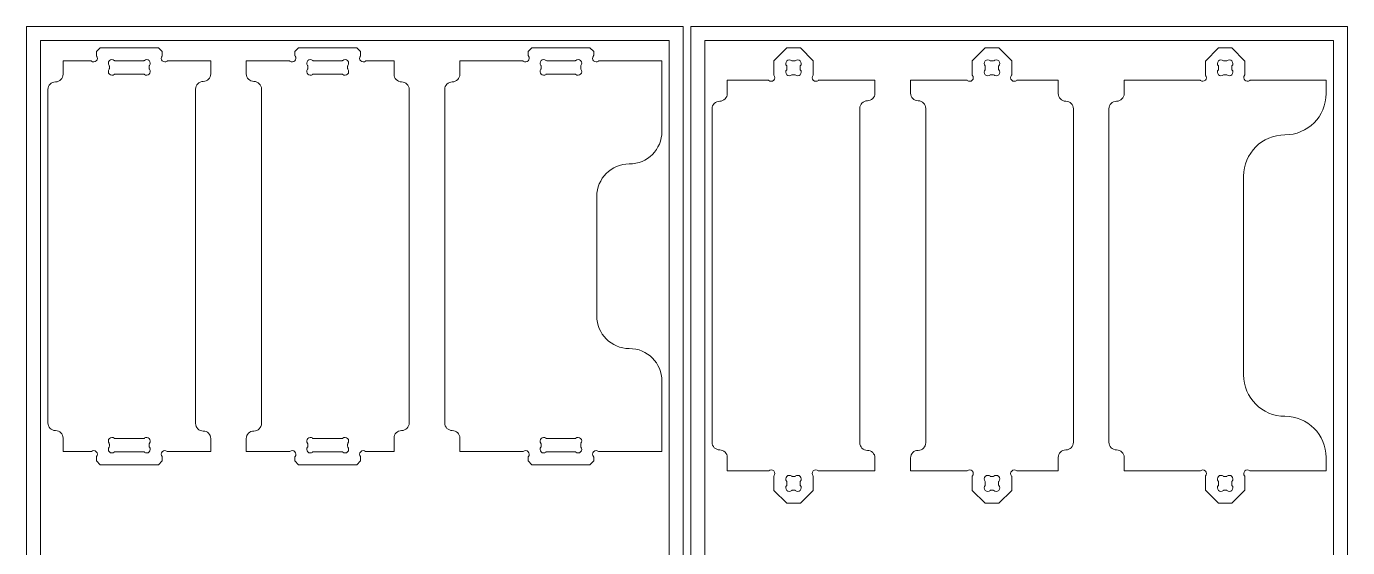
# Model space of a CAD drawing. Header units: millimetres. Extents: x 0 to 2440, y 0 to 1220.
# Drawn here: x 0 to 1217, y 740 to 1220 of the extents above; entities that cross this region are included whole.
import ezdxf

# ---------------------------------------------------------------- set-up
doc = ezdxf.new("R2010")
doc.units = ezdxf.units.MM

msp = doc.modelspace()

# ---------------------------------------------------------------- linework, layer by layer
at = {"color": 7, "linetype": 'Continuous', "lineweight": 15}
for p, q in [((604.9, 1220), (0, 1220)), ((0, 1220), (0, 0)), ((604.9, 0), (604.9, 1220)), ((1216.6, 1220), (611.7, 1220)), ((611.7, 1220), (611.7, 0)), ((1216.6, 0), (1216.6, 1220)), ((591.9, 1207), (13, 1207)), ((13, 1207), (13, 13)), ((591.9, 13), (591.9, 1207)), ((1203.6, 1207), (624.7, 1207)), ((624.7, 1207), (624.7, 13)), ((1203.6, 13), (1203.6, 1207)), ((64.4, 1196.8), (67.9, 1200.3)), ((64.4, 1193.4), (64.4, 1196.8)), ((67.9, 1200.3), (121.7, 1200.3)), ((121.7, 1200.3), (125.1, 1196.8)), ((125.1, 1196.8), (125.1, 1193.4)), ((250.6, 1200.3), (247.1, 1196.8)), ((247.1, 1196.8), (247.1, 1193.4)), ((304.4, 1200.3), (250.6, 1200.3)), ((307.8, 1196.8), (304.4, 1200.3)), ((307.8, 1193.4), (307.8, 1196.8)), ((462, 1196.8), (465.5, 1200.3)), ((462, 1193.4), (462, 1196.8)), ((465.5, 1200.3), (518.9, 1200.3)), ((518.9, 1200.3), (522.4, 1196.8)), ((522.4, 1196.8), (522.4, 1193.4)), ((688.3, 1188.4), (700.2, 1200.3)), ((700.2, 1200.3), (712.7, 1200.3)), ((712.7, 1200.3), (724.6, 1188.4)), ((882.9, 1200.3), (871, 1188.4)), ((895.4, 1200.3), (882.9, 1200.3)), ((907.3, 1188.4), (895.4, 1200.3)), ((1085.7, 1188.1), (1097.8, 1200.3)), ((1097.8, 1200.3), (1109.9, 1200.3)), ((1109.9, 1200.3), (1122, 1188.1)), ((33.8, 1188.3), (59.3, 1188.3)), ((33.8, 1175.9), (33.8, 1188.3)), ((76.4, 1181.2), (76.4, 1183.3)), ((81.5, 1188.4), (108, 1188.4)), ((113.1, 1183.3), (113.1, 1181.2)), ((130.2, 1188.3), (169.8, 1188.3)), ((169.8, 1188.3), (169.8, 1176.3)), ((242, 1188.3), (202.5, 1188.3)), ((202.5, 1188.3), (202.5, 1176.3)), ((259.1, 1183.3), (259.1, 1181.2)), ((290.7, 1188.4), (264.2, 1188.4)), ((295.8, 1181.2), (295.8, 1183.3)), ((338.5, 1188.3), (312.9, 1188.3)), ((338.5, 1175.9), (338.5, 1188.3)), ((399.2, 1188.3), (456.9, 1188.3)), ((399.2, 1175.9), (399.2, 1188.3)), ((474, 1181.2), (474, 1183.3)), ((479.1, 1188.4), (505.2, 1188.4)), ((510.4, 1183.3), (510.4, 1181.2)), ((527.5, 1188.3), (585.2, 1188.3)), ((585.2, 1188.3), (585.2, 1123.3)), ((688.3, 1175.3), (688.3, 1188.4)), ((700.3, 1180.3), (700.3, 1183.4)), ((705.2, 1188.3), (707.7, 1188.3)), ((712.6, 1183.4), (712.6, 1180.3)), ((724.6, 1188.4), (724.6, 1175.3)), ((871, 1188.4), (871, 1175.3)), ((883, 1183.4), (883, 1180.3)), ((890.4, 1188.3), (887.9, 1188.3)), ((895.3, 1180.3), (895.3, 1183.4)), ((907.3, 1175.3), (907.3, 1188.4)), ((1085.7, 1175.6), (1085.7, 1188.1)), ((1097.7, 1180.3), (1097.7, 1183.4)), ((1102.6, 1188.3), (1105.2, 1188.3)), ((1110, 1183.4), (1110, 1180.3)), ((1122, 1188.1), (1122, 1175.6)), ((108, 1176.1), (81.5, 1176.1)), ((264.2, 1176.1), (290.7, 1176.1)), ((505.2, 1176.1), (479.1, 1176.1)), ((645.4, 1158.1), (645.4, 1170.5)), ((645.4, 1170.5), (683.4, 1170.5)), ((707.7, 1175.5), (705.2, 1175.5)), ((729.5, 1170.5), (781.4, 1170.5)), ((781.4, 1170.5), (781.4, 1158.5)), ((866.1, 1170.5), (814.2, 1170.5)), ((814.2, 1170.5), (814.2, 1158.5)), ((887.9, 1175.5), (890.4, 1175.5)), ((950.2, 1170.5), (912.2, 1170.5)), ((950.2, 1158.1), (950.2, 1170.5)), ((1010.9, 1170.5), (1080.6, 1170.5)), ((1010.9, 1158.1), (1010.9, 1170.5)), ((1105.2, 1175.5), (1102.6, 1175.5)), ((1127.2, 1170.5), (1196.9, 1170.5)), ((1196.9, 1170.5), (1196.9, 1158.1)), ((19.8, 1161.9), (19.8, 854.7)), ((155.8, 854.3), (155.8, 1162.3)), ((216.5, 1162.3), (216.5, 854.3)), ((352.5, 854.7), (352.5, 1161.9)), ((385.2, 1161.9), (385.2, 854.7)), ((631.4, 1144.1), (631.4, 836.9)), ((767.4, 836.5), (767.4, 1144.5)), ((828.2, 1144.5), (828.2, 836.5)), ((964.2, 836.9), (964.2, 1144.1)), ((996.9, 1144.1), (996.9, 836.9)), ((1120.9, 898.9), (1120.9, 1082.1)), ((525.2, 953.3), (525.2, 1063.3)), ((585.2, 828.3), (585.2, 893.3)), ((33.8, 840.7), (33.8, 828.3)), ((108, 840.4), (81.5, 840.4)), ((169.8, 828.3), (169.8, 840.3)), ((202.5, 828.3), (202.5, 840.3)), ((264.2, 840.4), (290.7, 840.4)), ((338.5, 840.7), (338.5, 828.3)), ((399.2, 840.7), (399.2, 828.3)), ((505.2, 840.4), (479.1, 840.4)), ((33.8, 828.3), (59.3, 828.3)), ((76.4, 835.3), (76.4, 833.2)), ((81.5, 828.1), (108, 828.1)), ((113.1, 833.2), (113.1, 835.3)), ((130.2, 828.3), (169.8, 828.3)), ((242, 828.3), (202.5, 828.3)), ((259.1, 833.2), (259.1, 835.3)), ((290.7, 828.1), (264.2, 828.1)), ((295.8, 835.3), (295.8, 833.2)), ((338.5, 828.3), (312.9, 828.3)), ((399.2, 828.3), (456.9, 828.3)), ((474, 835.3), (474, 833.2)), ((479.1, 828.1), (505.2, 828.1)), ((510.4, 833.2), (510.4, 835.3)), ((527.5, 828.3), (585.2, 828.3)), ((64.4, 823.1), (64.4, 819.7)), ((64.4, 819.7), (67.9, 816.3)), ((67.9, 816.3), (121.7, 816.3)), ((121.7, 816.3), (125.1, 819.7)), ((125.1, 819.7), (125.1, 823.1)), ((247.1, 819.7), (247.1, 823.1)), ((250.6, 816.3), (247.1, 819.7)), ((304.4, 816.3), (250.6, 816.3)), ((307.8, 819.7), (304.4, 816.3)), ((307.8, 823.1), (307.8, 819.7)), ((462, 823.1), (462, 819.7)), ((462, 819.7), (465.5, 816.3)), ((465.5, 816.3), (518.9, 816.3)), ((518.9, 816.3), (522.4, 819.7)), ((522.4, 819.7), (522.4, 823.1)), ((645.4, 822.9), (645.4, 810.5)), ((781.4, 810.5), (781.4, 822.5)), ((814.2, 810.5), (814.2, 822.5)), ((950.2, 822.9), (950.2, 810.5)), ((1010.9, 822.9), (1010.9, 810.5)), ((1196.9, 810.5), (1196.9, 822.9)), ((645.4, 810.5), (683.4, 810.5)), ((688.3, 805.6), (688.3, 792.5)), ((707.7, 805.5), (705.2, 805.5)), ((724.6, 792.5), (724.6, 805.6)), ((729.5, 810.5), (781.4, 810.5)), ((866.1, 810.5), (814.2, 810.5)), ((871, 792.5), (871, 805.6)), ((887.9, 805.5), (890.4, 805.5)), ((907.3, 805.6), (907.3, 792.5)), ((950.2, 810.5), (912.2, 810.5)), ((1010.9, 810.5), (1080.6, 810.5)), ((1085.7, 805.3), (1085.7, 792.8)), ((1105.2, 805.5), (1102.6, 805.5)), ((1122, 792.8), (1122, 805.3)), ((1127.2, 810.5), (1196.9, 810.5)), ((688.3, 792.5), (700.2, 780.7)), ((700.3, 800.6), (700.3, 797.5)), ((705.2, 792.7), (707.7, 792.7)), ((712.6, 797.5), (712.6, 800.6)), ((712.7, 780.7), (724.6, 792.5)), ((882.9, 780.7), (871, 792.5)), ((883, 797.5), (883, 800.6)), ((890.4, 792.7), (887.9, 792.7)), ((895.3, 800.6), (895.3, 797.5)), ((907.3, 792.5), (895.4, 780.7)), ((1085.7, 792.8), (1097.8, 780.7)), ((1097.7, 800.6), (1097.7, 797.5)), ((1102.6, 792.7), (1105.2, 792.7)), ((1109.9, 780.7), (1122, 792.8)), ((1110, 797.5), (1110, 800.6)), ((700.2, 780.7), (712.7, 780.7)), ((895.4, 780.7), (882.9, 780.7)), ((1097.8, 780.7), (1109.9, 780.7))]:
    msp.add_line(p, q, dxfattribs=at)
for centre, radius, start, end in [((62, 1190.6), 3.35, 230.7612, 39.2388), ((62, 1190.6), 3.35, 230.7612, 39.2388), ((65.4, 1193.4), 1, 180, 219.2388), ((65.4, 1193.4), 1, 180, 219.2388), ((127.5, 1190.6), 3.35, 140.7612, 309.2388), ((127.5, 1190.6), 3.35, 140.7612, 309.2388), ((124.1, 1193.4), 1, 320.7612, 0), ((124.1, 1193.4), 1, 320.7612, 0), ((244.8, 1190.6), 3.34, 230.7612, 39.2388), ((244.8, 1190.6), 3.34, 230.7612, 39.2388), ((248.1, 1193.4), 1, 180, 219.2388), ((248.1, 1193.4), 1, 180, 219.2388), ((310.2, 1190.6), 3.34, 140.7612, 309.2388), ((310.2, 1190.6), 3.34, 140.7612, 309.2388), ((306.8, 1193.4), 1, 320.7612, 0), ((306.8, 1193.4), 1, 320.7612, 0), ((459.7, 1190.6), 3.35, 230.7612, 39.2388), ((459.7, 1190.6), 3.35, 230.7612, 39.2388), ((463, 1193.4), 1, 180, 219.2388), ((463, 1193.4), 1, 180, 219.2388), ((524.7, 1190.6), 3.35, 140.7612, 309.2388), ((524.7, 1190.6), 3.35, 140.7612, 309.2388), ((521.4, 1193.4), 1, 320.7612, 0), ((521.4, 1193.4), 1, 320.7612, 0), ((59.3, 1187.3), 1, 50.7612, 90), ((59.3, 1187.3), 1, 50.7612, 90), ((78.8, 1186.1), 3.34, 50.7612, 219.2388), ((78.8, 1186.1), 3.34, 50.7612, 219.2388), ((78.8, 1178.4), 3.34, 140.7612, 309.2388), ((78.8, 1178.4), 3.34, 140.7612, 309.2388), ((75.4, 1183.3), 1, 0, 39.2388), ((75.4, 1183.3), 1, 0, 39.2388), ((75.4, 1181.2), 1, 320.7612, 0), ((75.4, 1181.2), 1, 320.7612, 0), ((81.5, 1189.4), 1, 230.7612, 270), ((81.5, 1189.4), 1, 230.7612, 270), ((108, 1189.4), 1, 270, 309.2388), ((108, 1189.4), 1, 270, 309.2388), ((110.7, 1186.1), 3.34, 320.7612, 129.2388), ((110.7, 1186.1), 3.34, 320.7612, 129.2388), ((110.7, 1178.4), 3.34, 230.7612, 39.2388), ((110.7, 1178.4), 3.34, 230.7612, 39.2388), ((114.1, 1183.3), 1, 140.7612, 180), ((114.1, 1183.3), 1, 140.7612, 180), ((114.1, 1181.2), 1, 180, 219.2388), ((114.1, 1181.2), 1, 180, 219.2388), ((130.2, 1187.3), 1, 90, 129.2388), ((130.2, 1187.3), 1, 90, 129.2388), ((242, 1187.3), 1, 50.7612, 90), ((242, 1187.3), 1, 50.7612, 90), ((261.5, 1186.1), 3.35, 50.7612, 219.2388), ((261.5, 1186.1), 3.35, 50.7612, 219.2388), ((261.5, 1178.4), 3.35, 140.7612, 309.2388), ((261.5, 1178.4), 3.35, 140.7612, 309.2388), ((258.1, 1183.3), 1, 0, 39.2388), ((258.1, 1183.3), 1, 0, 39.2388), ((258.1, 1181.2), 1, 320.7612, 0), ((258.1, 1181.2), 1, 320.7612, 0), ((264.2, 1189.4), 1, 230.7612, 270), ((264.2, 1189.4), 1, 230.7612, 270), ((290.7, 1189.4), 1, 270, 309.2388), ((290.7, 1189.4), 1, 270, 309.2388), ((293.4, 1186.1), 3.34, 320.7612, 129.2388), ((293.4, 1186.1), 3.34, 320.7612, 129.2388), ((293.4, 1178.4), 3.34, 230.7612, 39.2388), ((293.4, 1178.4), 3.34, 230.7612, 39.2388), ((296.8, 1183.3), 1, 140.7612, 180), ((296.8, 1183.3), 1, 140.7612, 180), ((296.8, 1181.2), 1, 180, 219.2388), ((296.8, 1181.2), 1, 180, 219.2388), ((312.9, 1187.3), 1, 90, 129.2388), ((312.9, 1187.3), 1, 90, 129.2388), ((456.9, 1187.3), 1, 50.7612, 90), ((456.9, 1187.3), 1, 50.7612, 90), ((476.4, 1186.1), 3.34, 50.7612, 219.2388), ((476.4, 1186.1), 3.34, 50.7612, 219.2388), ((476.4, 1178.4), 3.35, 140.7612, 309.2388), ((476.4, 1178.4), 3.35, 140.7612, 309.2388), ((473, 1183.3), 1, 0, 39.2388), ((473, 1183.3), 1, 0, 39.2388), ((473, 1181.2), 1, 320.7612, 0), ((473, 1181.2), 1, 320.7612, 0), ((479.1, 1189.4), 1, 230.7612, 270), ((479.1, 1189.4), 1, 230.7612, 270), ((505.2, 1189.4), 1, 270, 309.2388), ((505.2, 1189.4), 1, 270, 309.2388), ((508, 1186.1), 3.34, 320.7612, 129.2388), ((508, 1186.1), 3.34, 320.7612, 129.2388), ((508, 1178.4), 3.34, 230.7612, 39.2388), ((508, 1178.4), 3.34, 230.7612, 39.2388), ((511.4, 1183.3), 1, 140.7612, 180), ((511.4, 1183.3), 1, 140.7612, 180), ((511.4, 1181.2), 1, 180, 219.2388), ((511.4, 1181.2), 1, 180, 219.2388), ((527.5, 1187.3), 1, 90, 129.2388), ((527.5, 1187.3), 1, 90, 129.2388), ((702.6, 1185.9), 3.35, 47.5945, 222.4055), ((702.6, 1185.9), 3.35, 47.5945, 222.4055), ((699.9, 1183.4), 0.4, 0, 42.4055), ((699.9, 1183.4), 0.4, 0, 42.4055), ((699.9, 1180.3), 0.4, 317.5945, 0), ((699.9, 1180.3), 0.4, 317.5945, 0), ((705.2, 1188.7), 0.4, 227.5945, 270), ((705.2, 1188.7), 0.4, 227.5945, 270), ((707.7, 1188.7), 0.4, 270, 312.4055), ((707.7, 1188.7), 0.4, 270, 312.4055), ((710.2, 1185.9), 3.34, 317.5945, 132.4055), ((710.2, 1185.9), 3.34, 317.5945, 132.4055), ((713, 1183.4), 0.4, 137.5945, 180), ((713, 1183.4), 0.4, 137.5945, 180), ((713, 1180.3), 0.4, 180, 222.4055), ((713, 1180.3), 0.4, 180, 222.4055), ((885.4, 1185.9), 3.35, 47.5945, 222.4055), ((885.4, 1185.9), 3.35, 47.5945, 222.4055), ((882.6, 1183.4), 0.4, 0, 42.4055), ((882.6, 1183.4), 0.4, 0, 42.4055), ((882.6, 1180.3), 0.4, 317.5945, 0), ((882.6, 1180.3), 0.4, 317.5945, 0), ((887.9, 1188.7), 0.4, 227.5945, 270), ((887.9, 1188.7), 0.4, 227.5945, 270), ((890.4, 1188.7), 0.4, 270, 312.4055), ((890.4, 1188.7), 0.4, 270, 312.4055), ((893, 1185.9), 3.35, 317.5945, 132.4055), ((893, 1185.9), 3.35, 317.5945, 132.4055), ((895.7, 1183.4), 0.4, 137.5945, 180), ((895.7, 1183.4), 0.4, 137.5945, 180), ((895.7, 1180.3), 0.4, 180, 222.4055), ((895.7, 1180.3), 0.4, 180, 222.4055), ((1100.1, 1185.9), 3.35, 47.5945, 222.4055), ((1100.1, 1185.9), 3.35, 47.5945, 222.4055), ((1097.3, 1183.4), 0.4, 0, 42.4055), ((1097.3, 1183.4), 0.4, 0, 42.4055), ((1097.3, 1180.3), 0.4, 317.5945, 0), ((1097.3, 1180.3), 0.4, 317.5945, 0), ((1102.6, 1188.7), 0.4, 227.5945, 270), ((1102.6, 1188.7), 0.4, 227.5945, 270), ((1105.2, 1188.7), 0.4, 270, 312.4055), ((1105.2, 1188.7), 0.4, 270, 312.4055), ((1107.7, 1185.9), 3.35, 317.5945, 132.4055), ((1107.7, 1185.9), 3.35, 317.5945, 132.4055), ((1110.4, 1183.4), 0.4, 137.5945, 180), ((1110.4, 1183.4), 0.4, 137.5945, 180), ((1110.4, 1180.3), 0.4, 180, 222.4055), ((1110.4, 1180.3), 0.4, 180, 222.4055), ((26.8, 1161.9), 7, 90, 180), ((26.8, 1161.9), 7, 90, 180), ((26.8, 1175.9), 7, 270, 0), ((26.8, 1175.9), 7, 270, 0), ((81.5, 1175.1), 1, 90, 129.2388), ((81.5, 1175.1), 1, 90, 129.2388), ((108, 1175.1), 1, 50.7612, 90), ((108, 1175.1), 1, 50.7612, 90), ((162.8, 1162.3), 7, 90, 180), ((162.8, 1162.3), 7, 90, 180), ((162.8, 1176.3), 7, 270, 0), ((162.8, 1176.3), 7, 270, 0), ((209.5, 1176.3), 7, 180, 270), ((209.5, 1176.3), 7, 180, 270), ((209.5, 1162.3), 7, 0, 90), ((209.5, 1162.3), 7, 0, 90), ((264.2, 1175.1), 1, 90, 129.2388), ((264.2, 1175.1), 1, 90, 129.2388), ((290.7, 1175.1), 1, 50.7612, 90), ((290.7, 1175.1), 1, 50.7612, 90), ((345.5, 1175.9), 7, 180, 270), ((345.5, 1175.9), 7, 180, 270), ((345.5, 1161.9), 7, 0, 90), ((345.5, 1161.9), 7, 0, 90), ((392.2, 1161.9), 7, 90, 180), ((392.2, 1161.9), 7, 90, 180), ((392.2, 1175.9), 7, 270, 0), ((392.2, 1175.9), 7, 270, 0), ((479.1, 1175.1), 1, 90, 129.2388), ((479.1, 1175.1), 1, 90, 129.2388), ((505.2, 1175.1), 1, 50.7612, 90), ((505.2, 1175.1), 1, 50.7612, 90), ((683.4, 1170.1), 0.4, 47.5945, 90), ((683.4, 1170.1), 0.4, 47.5945, 90), ((685.9, 1172.8), 3.35, 227.5945, 42.4055), ((685.9, 1172.8), 3.35, 227.5945, 42.4055), ((688.7, 1175.3), 0.4, 180, 222.4055), ((688.7, 1175.3), 0.4, 180, 222.4055), ((702.6, 1177.8), 3.34, 137.5945, 312.4055), ((702.6, 1177.8), 3.34, 137.5945, 312.4055), ((705.2, 1175.1), 0.4, 90, 132.4055), ((705.2, 1175.1), 0.4, 90, 132.4055), ((707.7, 1175.1), 0.4, 47.5945, 90), ((707.7, 1175.1), 0.4, 47.5945, 90), ((710.2, 1177.8), 3.34, 227.5945, 42.4055), ((710.2, 1177.8), 3.34, 227.5945, 42.4055), ((727, 1172.8), 3.35, 137.5945, 312.4055), ((727, 1172.8), 3.35, 137.5945, 312.4055), ((724.2, 1175.3), 0.4, 317.5945, 0), ((724.2, 1175.3), 0.4, 317.5945, 0), ((729.5, 1170.1), 0.4, 90, 132.4055), ((729.5, 1170.1), 0.4, 90, 132.4055), ((866.1, 1170.1), 0.4, 47.5945, 90), ((866.1, 1170.1), 0.4, 47.5945, 90), ((868.6, 1172.8), 3.35, 227.5945, 42.4055), ((868.6, 1172.8), 3.35, 227.5945, 42.4055), ((871.4, 1175.3), 0.4, 180, 222.4055), ((871.4, 1175.3), 0.4, 180, 222.4055), ((885.4, 1177.8), 3.35, 137.5945, 312.4055), ((885.4, 1177.8), 3.35, 137.5945, 312.4055), ((887.9, 1175.1), 0.4, 90, 132.4055), ((887.9, 1175.1), 0.4, 90, 132.4055), ((890.4, 1175.1), 0.4, 47.5945, 90), ((890.4, 1175.1), 0.4, 47.5945, 90), ((893, 1177.8), 3.35, 227.5945, 42.4055), ((893, 1177.8), 3.35, 227.5945, 42.4055), ((909.7, 1172.8), 3.35, 137.5945, 312.4055), ((909.7, 1172.8), 3.35, 137.5945, 312.4055), ((906.9, 1175.3), 0.4, 317.5945, 0), ((906.9, 1175.3), 0.4, 317.5945, 0), ((912.2, 1170.1), 0.4, 90, 132.4055), ((912.2, 1170.1), 0.4, 90, 132.4055), ((1080.6, 1169.5), 1, 50.7612, 90), ((1080.6, 1169.5), 1, 50.7612, 90), ((1083.3, 1172.8), 3.35, 230.7612, 39.2388), ((1083.3, 1172.8), 3.35, 230.7612, 39.2388), ((1086.7, 1175.6), 1, 180, 219.2388), ((1086.7, 1175.6), 1, 180, 219.2388), ((1100.1, 1177.8), 3.35, 137.5945, 312.4055), ((1100.1, 1177.8), 3.35, 137.5945, 312.4055), ((1102.6, 1175.1), 0.4, 90, 132.4055), ((1102.6, 1175.1), 0.4, 90, 132.4055), ((1105.2, 1175.1), 0.4, 47.5945, 90), ((1105.2, 1175.1), 0.4, 47.5945, 90), ((1107.7, 1177.8), 3.35, 227.5945, 42.4055), ((1107.7, 1177.8), 3.35, 227.5945, 42.4055), ((1124.4, 1172.8), 3.34, 140.7612, 309.2388), ((1124.4, 1172.8), 3.34, 140.7612, 309.2388), ((1121, 1175.6), 1, 320.7612, 0), ((1121, 1175.6), 1, 320.7612, 0), ((1127.2, 1169.5), 1, 90, 129.2388), ((1127.2, 1169.5), 1, 90, 129.2388), ((638.4, 1158.1), 7, 270, 0), ((638.4, 1158.1), 7, 270, 0), ((774.4, 1158.5), 7, 270, 0), ((774.4, 1158.5), 7, 270, 0), ((821.2, 1158.5), 7, 180, 270), ((821.2, 1158.5), 7, 180, 270), ((957.2, 1158.1), 7, 180, 270), ((957.2, 1158.1), 7, 180, 270), ((1003.9, 1158.1), 7, 270, 0), ((1003.9, 1158.1), 7, 270, 0), ((1158.9, 1158.1), 38, 270, 0), ((1158.9, 1158.1), 38, 270, 0), ((638.4, 1144.1), 7, 90, 180), ((638.4, 1144.1), 7, 90, 180), ((774.4, 1144.5), 7, 90, 180), ((774.4, 1144.5), 7, 90, 180), ((821.2, 1144.5), 7, 0, 90), ((821.2, 1144.5), 7, 0, 90), ((957.2, 1144.1), 7, 0, 90), ((957.2, 1144.1), 7, 0, 90), ((1003.9, 1144.1), 7, 90, 180), ((1003.9, 1144.1), 7, 90, 180), ((555.2, 1123.3), 30, 270, 0), ((555.2, 1123.3), 30, 270, 0), ((1158.9, 1082.1), 38, 90, 180), ((1158.9, 1082.1), 38, 90, 180), ((555.2, 1063.3), 30, 90, 180), ((555.2, 1063.3), 30, 90, 180), ((555.2, 953.3), 30, 180, 270), ((555.2, 953.3), 30, 180, 270), ((555.2, 893.3), 30, 0, 90), ((555.2, 893.3), 30, 0, 90), ((1158.9, 898.9), 38, 180, 270), ((1158.9, 898.9), 38, 180, 270), ((26.8, 854.7), 7, 180, 270), ((26.8, 854.7), 7, 180, 270), ((162.8, 854.3), 7, 180, 270), ((162.8, 854.3), 7, 180, 270), ((209.5, 854.3), 7, 270, 0), ((209.5, 854.3), 7, 270, 0), ((345.5, 854.7), 7, 270, 0), ((345.5, 854.7), 7, 270, 0), ((392.2, 854.7), 7, 180, 270), ((392.2, 854.7), 7, 180, 270), ((1158.9, 822.9), 38, 0, 90), ((1158.9, 822.9), 38, 0, 90), ((26.8, 840.7), 7, 0, 90), ((26.8, 840.7), 7, 0, 90), ((78.8, 838.1), 3.34, 50.7612, 219.2388), ((78.8, 838.1), 3.34, 50.7612, 219.2388), ((81.5, 841.4), 1, 230.7612, 270), ((81.5, 841.4), 1, 230.7612, 270), ((108, 841.4), 1, 270, 309.2388), ((108, 841.4), 1, 270, 309.2388), ((110.7, 838.1), 3.35, 320.7612, 129.2388), ((110.7, 838.1), 3.35, 320.7612, 129.2388), ((162.8, 840.3), 7, 0, 90), ((162.8, 840.3), 7, 0, 90), ((209.5, 840.3), 7, 90, 180), ((209.5, 840.3), 7, 90, 180), ((261.5, 838.1), 3.35, 50.7612, 219.2388), ((261.5, 838.1), 3.35, 50.7612, 219.2388), ((264.2, 841.4), 1, 230.7612, 270), ((264.2, 841.4), 1, 230.7612, 270), ((290.7, 841.4), 1, 270, 309.2388), ((290.7, 841.4), 1, 270, 309.2388), ((293.4, 838.1), 3.34, 320.7612, 129.2388), ((293.4, 838.1), 3.34, 320.7612, 129.2388), ((345.5, 840.7), 7, 90, 180), ((345.5, 840.7), 7, 90, 180), ((392.2, 840.7), 7, 0, 90), ((392.2, 840.7), 7, 0, 90), ((476.4, 838.1), 3.34, 50.7612, 219.2388), ((476.4, 838.1), 3.34, 50.7612, 219.2388), ((479.1, 841.4), 1, 230.7612, 270), ((479.1, 841.4), 1, 230.7612, 270), ((505.2, 841.4), 1, 270, 309.2388), ((505.2, 841.4), 1, 270, 309.2388), ((508, 838.1), 3.34, 320.7612, 129.2388), ((508, 838.1), 3.34, 320.7612, 129.2388), ((59.3, 829.3), 1, 270, 309.2388), ((59.3, 829.3), 1, 270, 309.2388), ((62, 825.9), 3.35, 320.7612, 129.2388), ((62, 825.9), 3.35, 320.7612, 129.2388), ((78.8, 830.4), 3.34, 140.7612, 309.2388), ((78.8, 830.4), 3.34, 140.7612, 309.2388), ((75.4, 835.3), 1, 0, 39.2388), ((75.4, 835.3), 1, 0, 39.2388), ((75.4, 833.2), 1, 320.7612, 0), ((75.4, 833.2), 1, 320.7612, 0), ((81.5, 827.1), 1, 90, 129.2388), ((81.5, 827.1), 1, 90, 129.2388), ((108, 827.1), 1, 50.7612, 90), ((108, 827.1), 1, 50.7612, 90), ((110.7, 830.4), 3.35, 230.7612, 39.2388), ((110.7, 830.4), 3.35, 230.7612, 39.2388), ((114.1, 835.3), 1, 140.7612, 180), ((114.1, 835.3), 1, 140.7612, 180), ((114.1, 833.2), 1, 180, 219.2388), ((114.1, 833.2), 1, 180, 219.2388), ((127.5, 825.9), 3.34, 50.7612, 219.2388), ((127.5, 825.9), 3.34, 50.7612, 219.2388), ((130.2, 829.3), 1, 230.7612, 270), ((130.2, 829.3), 1, 230.7612, 270), ((242, 829.3), 1, 270, 309.2388), ((242, 829.3), 1, 270, 309.2388), ((244.8, 825.9), 3.34, 320.7612, 129.2388), ((244.8, 825.9), 3.34, 320.7612, 129.2388), ((261.5, 830.4), 3.35, 140.7612, 309.2388), ((261.5, 830.4), 3.35, 140.7612, 309.2388), ((258.1, 835.3), 1, 0, 39.2388), ((258.1, 835.3), 1, 0, 39.2388), ((258.1, 833.2), 1, 320.7612, 0), ((258.1, 833.2), 1, 320.7612, 0), ((264.2, 827.1), 1, 90, 129.2388), ((264.2, 827.1), 1, 90, 129.2388), ((290.7, 827.1), 1, 50.7612, 90), ((290.7, 827.1), 1, 50.7612, 90), ((293.4, 830.4), 3.35, 230.7612, 39.2388), ((293.4, 830.4), 3.35, 230.7612, 39.2388), ((296.8, 835.3), 1, 140.7612, 180), ((296.8, 835.3), 1, 140.7612, 180), ((296.8, 833.2), 1, 180, 219.2388), ((296.8, 833.2), 1, 180, 219.2388), ((310.2, 825.9), 3.35, 50.7612, 219.2388), ((310.2, 825.9), 3.35, 50.7612, 219.2388), ((312.9, 829.3), 1, 230.7612, 270), ((312.9, 829.3), 1, 230.7612, 270), ((456.9, 829.3), 1, 270, 309.2388), ((456.9, 829.3), 1, 270, 309.2388), ((459.7, 825.9), 3.35, 320.7612, 129.2388), ((459.7, 825.9), 3.35, 320.7612, 129.2388), ((476.4, 830.4), 3.34, 140.7612, 309.2388), ((476.4, 830.4), 3.34, 140.7612, 309.2388), ((473, 835.3), 1, 0, 39.2388), ((473, 835.3), 1, 0, 39.2388), ((473, 833.2), 1, 320.7612, 0), ((473, 833.2), 1, 320.7612, 0), ((479.1, 827.1), 1, 90, 129.2388), ((479.1, 827.1), 1, 90, 129.2388), ((505.2, 827.1), 1, 50.7612, 90), ((505.2, 827.1), 1, 50.7612, 90), ((508, 830.4), 3.34, 230.7612, 39.2388), ((508, 830.4), 3.34, 230.7612, 39.2388), ((511.4, 835.3), 1, 140.7612, 180), ((511.4, 835.3), 1, 140.7612, 180), ((511.4, 833.2), 1, 180, 219.2388), ((511.4, 833.2), 1, 180, 219.2388), ((524.7, 825.9), 3.35, 50.7612, 219.2388), ((524.7, 825.9), 3.35, 50.7612, 219.2388), ((527.5, 829.3), 1, 230.7612, 270), ((527.5, 829.3), 1, 230.7612, 270), ((638.4, 836.9), 7, 180, 270), ((638.4, 836.9), 7, 180, 270), ((638.4, 822.9), 7, 0, 90), ((638.4, 822.9), 7, 0, 90), ((774.4, 836.5), 7, 180, 270), ((774.4, 836.5), 7, 180, 270), ((774.4, 822.5), 7, 0, 90), ((774.4, 822.5), 7, 0, 90), ((821.2, 822.5), 7, 90, 180), ((821.2, 822.5), 7, 90, 180), ((821.2, 836.5), 7, 270, 0), ((821.2, 836.5), 7, 270, 0), ((957.2, 822.9), 7, 90, 180), ((957.2, 822.9), 7, 90, 180), ((957.2, 836.9), 7, 270, 0), ((957.2, 836.9), 7, 270, 0), ((1003.9, 836.9), 7, 180, 270), ((1003.9, 836.9), 7, 180, 270), ((1003.9, 822.9), 7, 0, 90), ((1003.9, 822.9), 7, 0, 90), ((65.4, 823.1), 1, 140.7612, 180), ((65.4, 823.1), 1, 140.7612, 180), ((124.1, 823.1), 1, 0, 39.2388), ((124.1, 823.1), 1, 0, 39.2388), ((248.1, 823.1), 1, 140.7612, 180), ((248.1, 823.1), 1, 140.7612, 180), ((306.8, 823.1), 1, 0, 39.2388), ((306.8, 823.1), 1, 0, 39.2388), ((463, 823.1), 1, 140.7612, 180), ((463, 823.1), 1, 140.7612, 180), ((521.4, 823.1), 1, 0, 39.2388), ((521.4, 823.1), 1, 0, 39.2388), ((683.4, 810.9), 0.4, 270, 312.4055), ((683.4, 810.9), 0.4, 270, 312.4055), ((685.9, 808.1), 3.35, 317.5945, 132.4055), ((685.9, 808.1), 3.35, 317.5945, 132.4055), ((688.7, 805.6), 0.4, 137.5945, 180), ((688.7, 805.6), 0.4, 137.5945, 180), ((702.6, 803.1), 3.35, 47.5945, 222.4055), ((702.6, 803.1), 3.35, 47.5945, 222.4055), ((705.2, 805.9), 0.4, 227.5945, 270), ((705.2, 805.9), 0.4, 227.5945, 270), ((707.7, 805.9), 0.4, 270, 312.4055), ((707.7, 805.9), 0.4, 270, 312.4055), ((710.2, 803.1), 3.35, 317.5945, 132.4055), ((710.2, 803.1), 3.35, 317.5945, 132.4055), ((727, 808.1), 3.35, 47.5945, 222.4055), ((727, 808.1), 3.35, 47.5945, 222.4055), ((724.2, 805.6), 0.4, 0, 42.4055), ((724.2, 805.6), 0.4, 0, 42.4055), ((729.5, 810.9), 0.4, 227.5945, 270), ((729.5, 810.9), 0.4, 227.5945, 270), ((866.1, 810.9), 0.4, 270, 312.4055), ((866.1, 810.9), 0.4, 270, 312.4055), ((868.6, 808.1), 3.35, 317.5945, 132.4055), ((868.6, 808.1), 3.35, 317.5945, 132.4055), ((871.4, 805.6), 0.4, 137.5945, 180), ((871.4, 805.6), 0.4, 137.5945, 180), ((885.4, 803.1), 3.35, 47.5945, 222.4055), ((885.4, 803.1), 3.35, 47.5945, 222.4055), ((887.9, 805.9), 0.4, 227.5945, 270), ((887.9, 805.9), 0.4, 227.5945, 270), ((890.4, 805.9), 0.4, 270, 312.4055), ((890.4, 805.9), 0.4, 270, 312.4055), ((893, 803.1), 3.35, 317.5945, 132.4055), ((893, 803.1), 3.35, 317.5945, 132.4055), ((909.7, 808.1), 3.34, 47.5945, 222.4055), ((909.7, 808.1), 3.34, 47.5945, 222.4055), ((906.9, 805.6), 0.4, 0, 42.4055), ((906.9, 805.6), 0.4, 0, 42.4055), ((912.2, 810.9), 0.4, 227.5945, 270), ((912.2, 810.9), 0.4, 227.5945, 270), ((1080.6, 811.5), 1, 270, 309.2388), ((1080.6, 811.5), 1, 270, 309.2388), ((1083.3, 808.1), 3.34, 320.7612, 129.2388), ((1083.3, 808.1), 3.34, 320.7612, 129.2388), ((1086.7, 805.3), 1, 140.7612, 180), ((1086.7, 805.3), 1, 140.7612, 180), ((1100.1, 803.1), 3.35, 47.5945, 222.4055), ((1100.1, 803.1), 3.35, 47.5945, 222.4055), ((1102.6, 805.9), 0.4, 227.5945, 270), ((1102.6, 805.9), 0.4, 227.5945, 270), ((1105.2, 805.9), 0.4, 270, 312.4055), ((1105.2, 805.9), 0.4, 270, 312.4055), ((1107.7, 803.1), 3.35, 317.5945, 132.4055), ((1107.7, 803.1), 3.35, 317.5945, 132.4055), ((1124.4, 808.1), 3.35, 50.7612, 219.2388), ((1124.4, 808.1), 3.35, 50.7612, 219.2388), ((1121, 805.3), 1, 0, 39.2388), ((1121, 805.3), 1, 0, 39.2388), ((1127.2, 811.5), 1, 230.7612, 270), ((1127.2, 811.5), 1, 230.7612, 270), ((702.6, 795), 3.35, 137.5945, 312.4055), ((702.6, 795), 3.35, 137.5945, 312.4055), ((699.9, 800.6), 0.4, 0, 42.4055), ((699.9, 800.6), 0.4, 0, 42.4055), ((699.9, 797.5), 0.4, 317.5945, 0), ((699.9, 797.5), 0.4, 317.5945, 0), ((705.2, 792.3), 0.4, 90, 132.4055), ((705.2, 792.3), 0.4, 90, 132.4055), ((707.7, 792.3), 0.4, 47.5945, 90), ((707.7, 792.3), 0.4, 47.5945, 90), ((710.2, 795), 3.34, 227.5945, 42.4055), ((710.2, 795), 3.34, 227.5945, 42.4055), ((713, 800.6), 0.4, 137.5945, 180), ((713, 800.6), 0.4, 137.5945, 180), ((713, 797.5), 0.4, 180, 222.4055), ((713, 797.5), 0.4, 180, 222.4055), ((885.4, 795), 3.34, 137.5945, 312.4055), ((885.4, 795), 3.34, 137.5945, 312.4055), ((882.6, 800.6), 0.4, 0, 42.4055), ((882.6, 800.6), 0.4, 0, 42.4055), ((882.6, 797.5), 0.4, 317.5945, 0), ((882.6, 797.5), 0.4, 317.5945, 0), ((887.9, 792.3), 0.4, 90, 132.4055), ((887.9, 792.3), 0.4, 90, 132.4055), ((890.4, 792.3), 0.4, 47.5945, 90), ((890.4, 792.3), 0.4, 47.5945, 90), ((893, 795), 3.35, 227.5945, 42.4055), ((893, 795), 3.35, 227.5945, 42.4055), ((895.7, 800.6), 0.4, 137.5945, 180), ((895.7, 800.6), 0.4, 137.5945, 180), ((895.7, 797.5), 0.4, 180, 222.4055), ((895.7, 797.5), 0.4, 180, 222.4055), ((1100.1, 795), 3.35, 137.5945, 312.4055), ((1100.1, 795), 3.35, 137.5945, 312.4055), ((1097.3, 800.6), 0.4, 0, 42.4055), ((1097.3, 800.6), 0.4, 0, 42.4055), ((1097.3, 797.5), 0.4, 317.5945, 0), ((1097.3, 797.5), 0.4, 317.5945, 0), ((1102.6, 792.3), 0.4, 90, 132.4055), ((1102.6, 792.3), 0.4, 90, 132.4055), ((1105.2, 792.3), 0.4, 47.5945, 90), ((1105.2, 792.3), 0.4, 47.5945, 90), ((1107.7, 795), 3.35, 227.5945, 42.4055), ((1107.7, 795), 3.35, 227.5945, 42.4055), ((1110.4, 800.6), 0.4, 137.5945, 180), ((1110.4, 800.6), 0.4, 137.5945, 180), ((1110.4, 797.5), 0.4, 180, 222.4055), ((1110.4, 797.5), 0.4, 180, 222.4055)]:
    msp.add_arc(centre, radius, start, end, dxfattribs=at)

doc.saveas('drawing.dxf')
